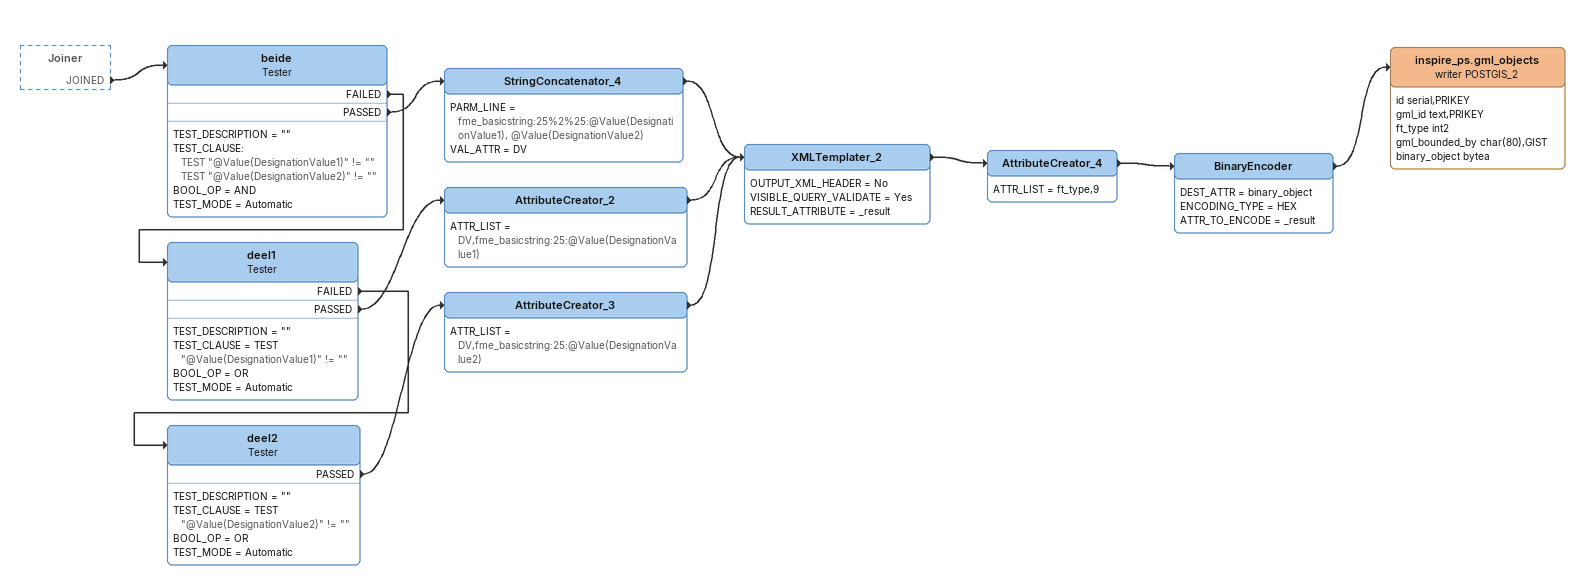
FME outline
Joiner [outside]
    JOINED -> beide
beide: Tester
    TEST_DESCRIPTION = ""
    TEST_CLAUSE:
      TEST "@Value(DesignationValue1)" != ""
      TEST "@Value(DesignationValue2)" != ""
    BOOL_OP = AND
    TEST_MODE = Automatic
    FAILED -> deel1
    PASSED -> StringConcatenator_4
StringConcatenator_4
    PARM_LINE = fme_basicstring:25%2%25:@Value(DesignationValue1), @Value(DesignationValue2)
    VAL_ATTR = DV
    -> XMLTemplater_2
deel1: Tester
    TEST_DESCRIPTION = ""
    TEST_CLAUSE = TEST "@Value(DesignationValue1)" != ""
    BOOL_OP = OR
    TEST_MODE = Automatic
    FAILED -> deel2
    PASSED -> AttributeCreator_2
AttributeCreator_2
    ATTR_LIST = DV,fme_basicstring:25:@Value(DesignationValue1)
    -> XMLTemplater_2
deel2: Tester
    TEST_DESCRIPTION = ""
    TEST_CLAUSE = TEST "@Value(DesignationValue2)" != ""
    BOOL_OP = OR
    TEST_MODE = Automatic
    PASSED -> AttributeCreator_3
AttributeCreator_3
    ATTR_LIST = DV,fme_basicstring:25:@Value(DesignationValue2)
    -> XMLTemplater_2
XMLTemplater_2
    OUTPUT_XML_HEADER = No
    VISIBLE_QUERY_VALIDATE = Yes
    RESULT_ATTRIBUTE = _result
    -> AttributeCreator_4
AttributeCreator_4
    ATTR_LIST = ft_type,9
    -> BinaryEncoder
BinaryEncoder
    DEST_ATTR = binary_object
    ENCODING_TYPE = HEX
    ATTR_TO_ENCODE = _result
    -> inspire_ps.gml_objects (writer POSTGIS_2)
inspire_ps.gml_objects (writer POSTGIS_2)
    attributes: id serial,PRIKEY, gml_id text,PRIKEY, ft_type int2, gml_bounded_by char(80),GIST, binary_object bytea
